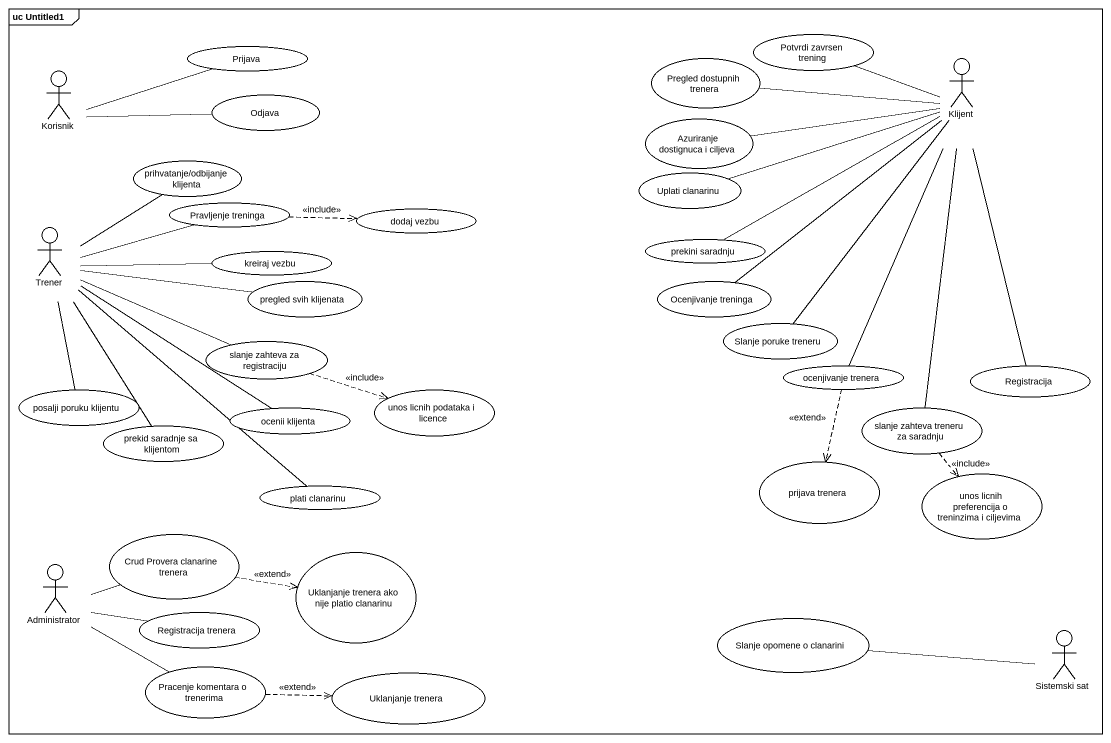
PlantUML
@startuml
mainframe uc Untitled1
usecase "Potvrdi zavrsen trening" as Potvrdi_zavrsen_trening
actor Korisnik
usecase Prijava
usecase "Pregled dostupnih trenera" as Pregled_dostupnih_trenera
actor Klijent
usecase Odjava
usecase "Azuriranje dostignuca i ciljeva" as Azuriranje_dostignuca_i
usecase "prihvatanje/odbijanje klijenta" as prihvatanje_odbijanje
usecase "Uplati clanarinu" as Uplati_clanarinu
actor Trener
usecase "Pravljenje treninga" as Pravljenje_treninga
usecase "dodaj vezbu" as dodaj_vezbu
usecase "kreiraj vezbu" as kreiraj_vezbu
usecase "prekini saradnju" as prekini_saradnju
usecase "pregled svih klijenata" as pregled_svih_klijenata
usecase "Ocenjivanje treninga" as Ocenjivanje_treninga
usecase "slanje zahteva za registraciju" as slanje_zahteva_za
usecase "Slanje poruke treneru" as Slanje_poruke_treneru
usecase "ocenjivanje trenera" as ocenjivanje_trenera
usecase Registracija
usecase "posalji poruku klijentu" as posalji_poruku_klijentu
usecase "ocenii klijenta" as ocenii_klijenta
usecase "unos licnih podataka i licence" as unos_licnih_podataka_i
usecase "slanje zahteva treneru za saradnju" as slanje_zahteva_treneru_za
usecase "prekid saradnje sa klijentom" as prekid_saradnje_sa_klijentom
usecase "plati clanarinu" as plati_clanarinu
usecase "prijava trenera" as prijava_trenera
usecase "unos licnih preferencija o treninzima i ciljevima" as unos_licnih_preferencija_o
usecase "Crud Provera clanarine trenera" as Crud_Provera_clanarine
actor Administrator
usecase "Uklanjanje trenera ako nije platio clanarinu" as Uklanjanje_trenera_ako_nije
usecase "Registracija trenera" as Registracija_trenera
usecase "Slanje opomene o clanarini" as Slanje_opomene_o_clanarini
actor "Sistemski sat" as Sistemski_sat
usecase "Pracenje komentara o trenerima" as Pracenje_komentara_o
usecase "Uklanjanje trenera" as Uklanjanje_trenera
Korisnik -right- Prijava
Korisnik -right- Odjava
Pregled_dostupnih_trenera -right- Klijent
Klijent -left- Potvrdi_zavrsen_trening
Klijent -left- prekini_saradnju
Klijent -- ocenjivanje_trenera
Klijent -- Registracija
Klijent -- slanje_zahteva_treneru_za
Azuriranje_dostignuca_i -right- Klijent
Uplati_clanarinu -right- Klijent
Trener -up- prihvatanje_odbijanje
Trener -right- Pravljenje_treninga
Trener -right- kreiraj_vezbu
Trener -right- pregled_svih_klijenata
Trener -right- slanje_zahteva_za
Trener -- posalji_poruku_klijentu
Trener -- ocenii_klijenta
Trener -- prekid_saradnje_sa_klijentom
Trener -- plati_clanarinu
Pravljenje_treninga .right.> dodaj_vezbu : <<include>>
Ocenjivanje_treninga -up- Klijent
slanje_zahteva_za .right.> unos_licnih_podataka_i : <<include>>
Slanje_poruke_treneru -up- Klijent
ocenjivanje_trenera ..> prijava_trenera : <<extend>>
slanje_zahteva_treneru_za ..> unos_licnih_preferencija_o : <<include>>
Crud_Provera_clanarine .right.> Uklanjanje_trenera_ako_nije : <<extend>>
Administrator -right- Crud_Provera_clanarine
Administrator -right- Registracija_trenera
Administrator -right- Pracenje_komentara_o
Slanje_opomene_o_clanarini -right- Sistemski_sat
Pracenje_komentara_o .right.> Uklanjanje_trenera : <<extend>>
@enduml
